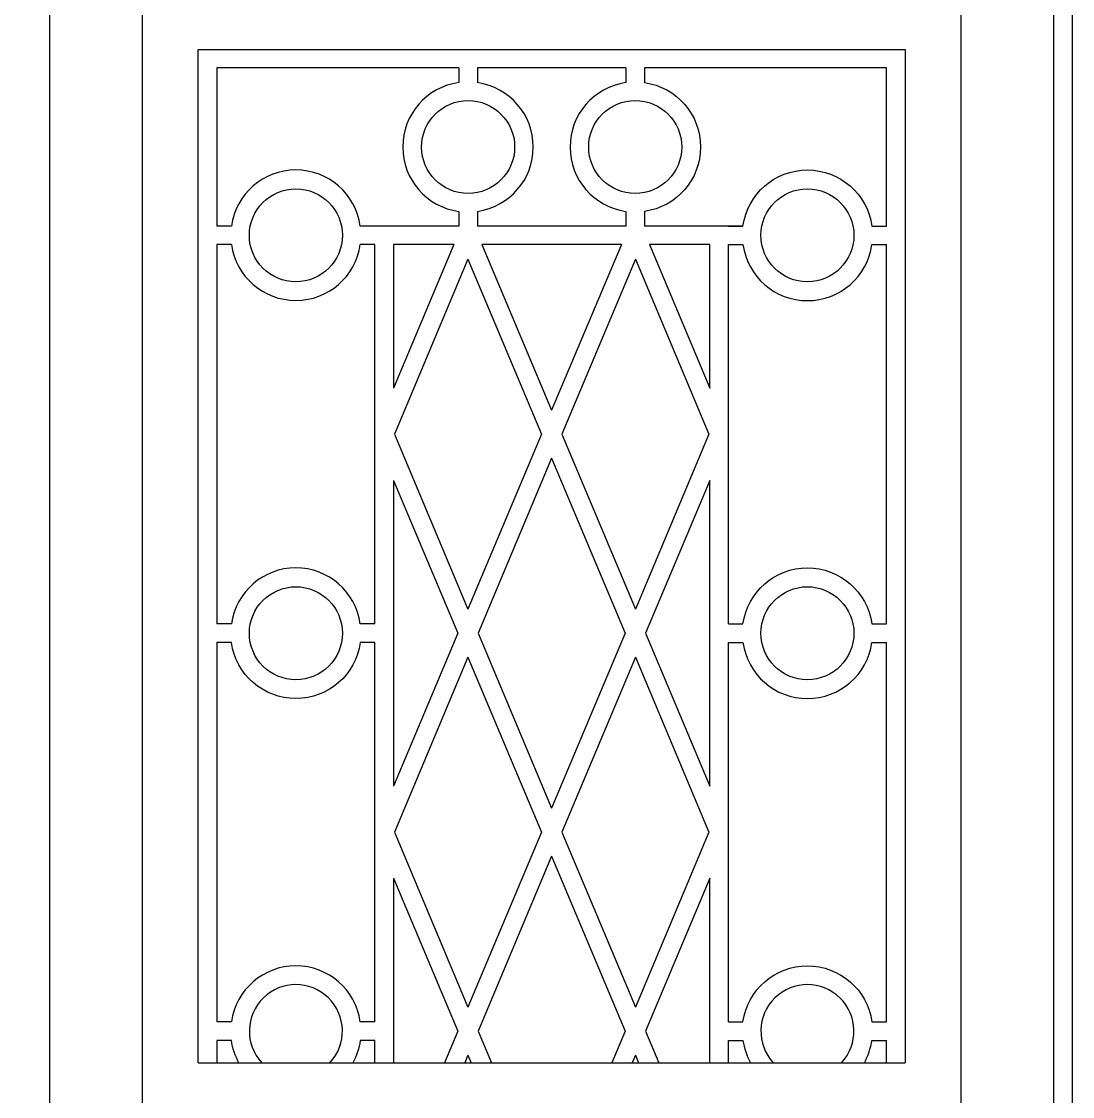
# Model space of a CAD drawing. Header units: metres. Extents: x 53 to 5323, y 88 to 7028.
# Drawn here: x 729 to 1294, y 4557 to 5135 of the extents above; entities that cross this region are included whole.
import ezdxf

# ---------------------------------------------------------------- set-up
doc = ezdxf.new("R2010")
doc.units = ezdxf.units.M
for name, color, linetype in [('3', 3, 'Continuous'), ('4', 4, 'Continuous'), ('7', 7, 'Continuous')]:
    doc.layers.add(name, color=color, linetype=linetype)

msp = doc.modelspace()

# ---------------------------------------------------------------- linework, layer by layer
at = {"layer": '3'}
for p, q in [((974.39, 5110.48), (974.39, 5102.62)), ((1054.21, 5110.48), (1054.21, 5102.62)), ((974.39, 5033.34), (974.39, 5025.48)), ((1054.21, 5033.34), (1054.21, 5025.48)), ((964.39, 5025.48), (919.3, 5025.48)), ((1054.21, 5025.48), (974.39, 5025.48)), ((1117.16, 5025.48), (1064.21, 5025.48)), ((842.16, 5015.48), (834.3, 5015.48)), ((919.3, 5015.48), (911.44, 5015.48)), ((919.3, 4811.48), (919.3, 5015.48)), ((929.3, 5015.48), (929.3, 4938.27)), ((961.77, 5015.48), (929.3, 5015.48)), ((1051.77, 5015.48), (976.83, 5015.48)), ((1099.3, 5015.48), (1066.83, 5015.48)), ((1099.3, 4938.27), (1099.3, 5015.48)), ((1014.3, 4900.58), (974.73, 4806.48)), ((1014.3, 4900.58), (1053.88, 4806.48)), ((929.3, 4888.69), (929.3, 4724.27)), ((1099.3, 4724.27), (1099.3, 4888.69)), ((974.73, 4806.48), (1014.3, 4712.38)), ((1053.88, 4806.48), (1014.3, 4712.38)), ((969.3, 4793.58), (929.73, 4699.48)), ((969.3, 4793.58), (1008.88, 4699.48)), ((1059.3, 4793.58), (1019.73, 4699.48)), ((1059.3, 4793.58), (1098.88, 4699.48)), ((929.73, 4699.48), (969.3, 4605.38)), ((1008.88, 4699.48), (969.3, 4605.38)), ((1019.73, 4699.48), (1059.3, 4605.38)), ((1098.88, 4699.48), (1059.3, 4605.38)), ((1014.3, 4686.58), (974.73, 4592.48)), ((1014.3, 4686.58), (1053.88, 4592.48)), ((929.3, 4674.69), (929.3, 4575.48)), ((929.3, 4674.69), (963.88, 4592.48)), ((1099.3, 4674.69), (1064.73, 4592.48)), ((1099.3, 4575.48), (1099.3, 4674.69)), ((963.88, 4592.48), (956.73, 4575.48)), ((974.73, 4592.48), (981.88, 4575.48)), ((1053.88, 4592.48), (1046.73, 4575.48)), ((1064.73, 4592.48), (1071.88, 4575.48)), ((969.3, 4579.58), (967.58, 4575.48)), ((969.3, 4579.58), (971.03, 4575.48)), ((1059.3, 4579.58), (1057.58, 4575.48)), ((1059.3, 4579.58), (1061.03, 4575.48))]:
    msp.add_line(p, q, dxfattribs=at)
for points in [[(964.39, 5110.48), (834.3, 5110.48), (834.3, 5025.48)], [(1054.21, 5110.48), (974.39, 5110.48)], [(1194.3, 5025.48), (1194.3, 5110.48), (1064.21, 5110.48)], [(834.3, 5015.48), (834.3, 4811.48)], [(961.77, 5015.48), (929.3, 4938.27)], [(976.83, 5015.48), (1014.3, 4926.38)], [(1051.77, 5015.48), (1014.3, 4926.38)], [(1066.83, 5015.48), (1099.3, 4938.27)], [(1194.3, 4811.48), (1194.3, 5015.48)], [(969.3, 5007.58), (929.73, 4913.48), (969.3, 4819.38)], [(969.3, 5007.58), (1008.88, 4913.48), (969.3, 4819.38)], [(1059.3, 5007.58), (1019.73, 4913.48), (1059.3, 4819.38)], [(1059.3, 5007.58), (1098.88, 4913.48), (1059.3, 4819.38)], [(929.3, 4888.69), (963.88, 4806.48), (929.3, 4724.27)], [(1099.3, 4888.69), (1064.73, 4806.48), (1099.3, 4724.27)], [(834.3, 4801.48), (834.3, 4597.48)], [(919.3, 4597.48), (919.3, 4801.48)], [(1194.3, 4597.48), (1194.3, 4801.48)], [(834.3, 4587.48), (834.3, 4575.48)], [(919.3, 4575.48), (919.3, 4587.48)], [(1109.3, 4575.48), (1109.3, 4587.48)], [(1194.3, 4575.48), (1194.3, 4587.48)]]:
    msp.add_lwpolyline(points, dxfattribs=at)
for points in [[(964.39, 5110.48), (964.39, 5102.62, 0.87), (964.39, 5033.34), (964.39, 5025.48)], [(1064.21, 5110.48), (1064.21, 5102.62, -0.87), (1064.21, 5033.34), (1064.21, 5025.48)], [(919.3, 5025.48), (911.44, 5025.48, 0.87), (842.16, 5025.48), (834.3, 5025.48)], [(1109.3, 5025.48), (1117.16, 5025.48, -0.87), (1186.44, 5025.48), (1194.3, 5025.48)], [(1109.3, 4811.48), (1109.3, 5015.48), (1117.16, 5015.48, 0.87), (1186.44, 5015.48), (1194.3, 5015.48)], [(919.3, 4811.48), (911.44, 4811.48, 0.87), (842.16, 4811.48), (834.3, 4811.48)], [(1109.3, 4811.48), (1117.16, 4811.48, -0.87), (1186.44, 4811.48), (1194.3, 4811.48)], [(919.3, 4801.48), (911.44, 4801.48, -0.87), (842.16, 4801.48), (834.3, 4801.48)], [(1109.3, 4597.48), (1109.3, 4801.48), (1117.16, 4801.48, 0.87), (1186.44, 4801.48), (1194.3, 4801.48)], [(919.3, 4597.48), (911.44, 4597.48, 0.87), (842.16, 4597.48), (834.3, 4597.48)], [(1109.3, 4597.48), (1117.16, 4597.48, -0.87), (1186.44, 4597.48), (1194.3, 4597.48)], [(846.21, 4575.48, -0.09), (842.16, 4587.48), (834.3, 4587.48)], [(919.3, 4587.48), (911.44, 4587.48, -0.09), (907.4, 4575.48, -0.09)], [(1109.3, 4587.48), (1117.16, 4587.48, 0.09), (1121.21, 4575.48, 0.09)], [(1182.4, 4575.48, 0.09), (1186.44, 4587.48), (1194.3, 4587.48)]]:
    msp.add_lwpolyline(points, format="xyb", dxfattribs=at)
for centre in [(969.39, 5067.98), (1059.21, 5067.98), (876.8, 5020.48), (1151.8, 5020.48), (876.8, 4806.48), (1151.8, 4806.48)]:
    msp.add_circle(centre, 25, dxfattribs=at)
for centre, radius, start, end in [((969.39, 5067.98), 35, 278.21, 81.79), ((1059.21, 5067.98), 35, 98.21, 261.79), ((876.8, 5020.48), 35, 188.21, 351.79), ((876.8, 4592.48), 25, 317.16, 222.84), ((1151.8, 4592.48), 25, 317.16, 222.84)]:
    msp.add_arc(centre, radius, start, end, dxfattribs=at)
at = {"layer": '4'}
msp.add_lwpolyline([(809.3, 3150.48), (809.3, 3295.48), (779.3, 3295.48), (779.3, 3315.48), (794.3, 3315.48), (794.3, 5159.07, -0.28), (935.23, 5263.5, -0.12), (869.59, 5304.58, -0.29), (837.6, 5380.51, -0.14), (1014.3, 5580.95, -0.13), (1190.72, 5381.09, -0.29), (1158.83, 5304.58, -0.12), (1093.37, 5263.5, -0.28), (1234.3, 5159.07), (1234.3, 2750.48)], format="xyb", dxfattribs=at)
msp.add_lwpolyline([(744.3, 5299.71), (744.3, 3315.48), (729.3, 3315.48), (729.3, 3295.48), (759.3, 3295.48), (759.3, 3150.48)], dxfattribs=at)
at = {"layer": '7'}
for p, q in [((824.3, 4575.48), (824.3, 5120.48)), ((824.3, 5120.48), (1204.3, 5120.48)), ((1204.3, 5120.48), (1204.3, 4575.48)), ((824.3, 4575.48), (1204.3, 4575.48))]:
    msp.add_line(p, q, dxfattribs=at)
for points in [[(1294.3, 2970.48), (1294.3, 5252.26, 0.23), (1014.3, 5651.09, 0.23)], [(1269.3, 2750.48), (1269.3, 2930.48), (1284.3, 2930.48), (1284.3, 2950.48), (1269.3, 2950.48), (1269.3, 2970.48), (1284.3, 2970.48), (1284.3, 5170.31, 0.16), (1190.66, 5273.19, 0.34), (1237.67, 5398.86, 0.15), (1014.3, 5639.59, 0.13), (810.08, 5435.29, 0.45), (837.94, 5273.19, 0.16), (744.3, 5170.31, 0.16)]]:
    msp.add_lwpolyline(points, format="xyb", dxfattribs=at)

doc.saveas('drawing.dxf')
